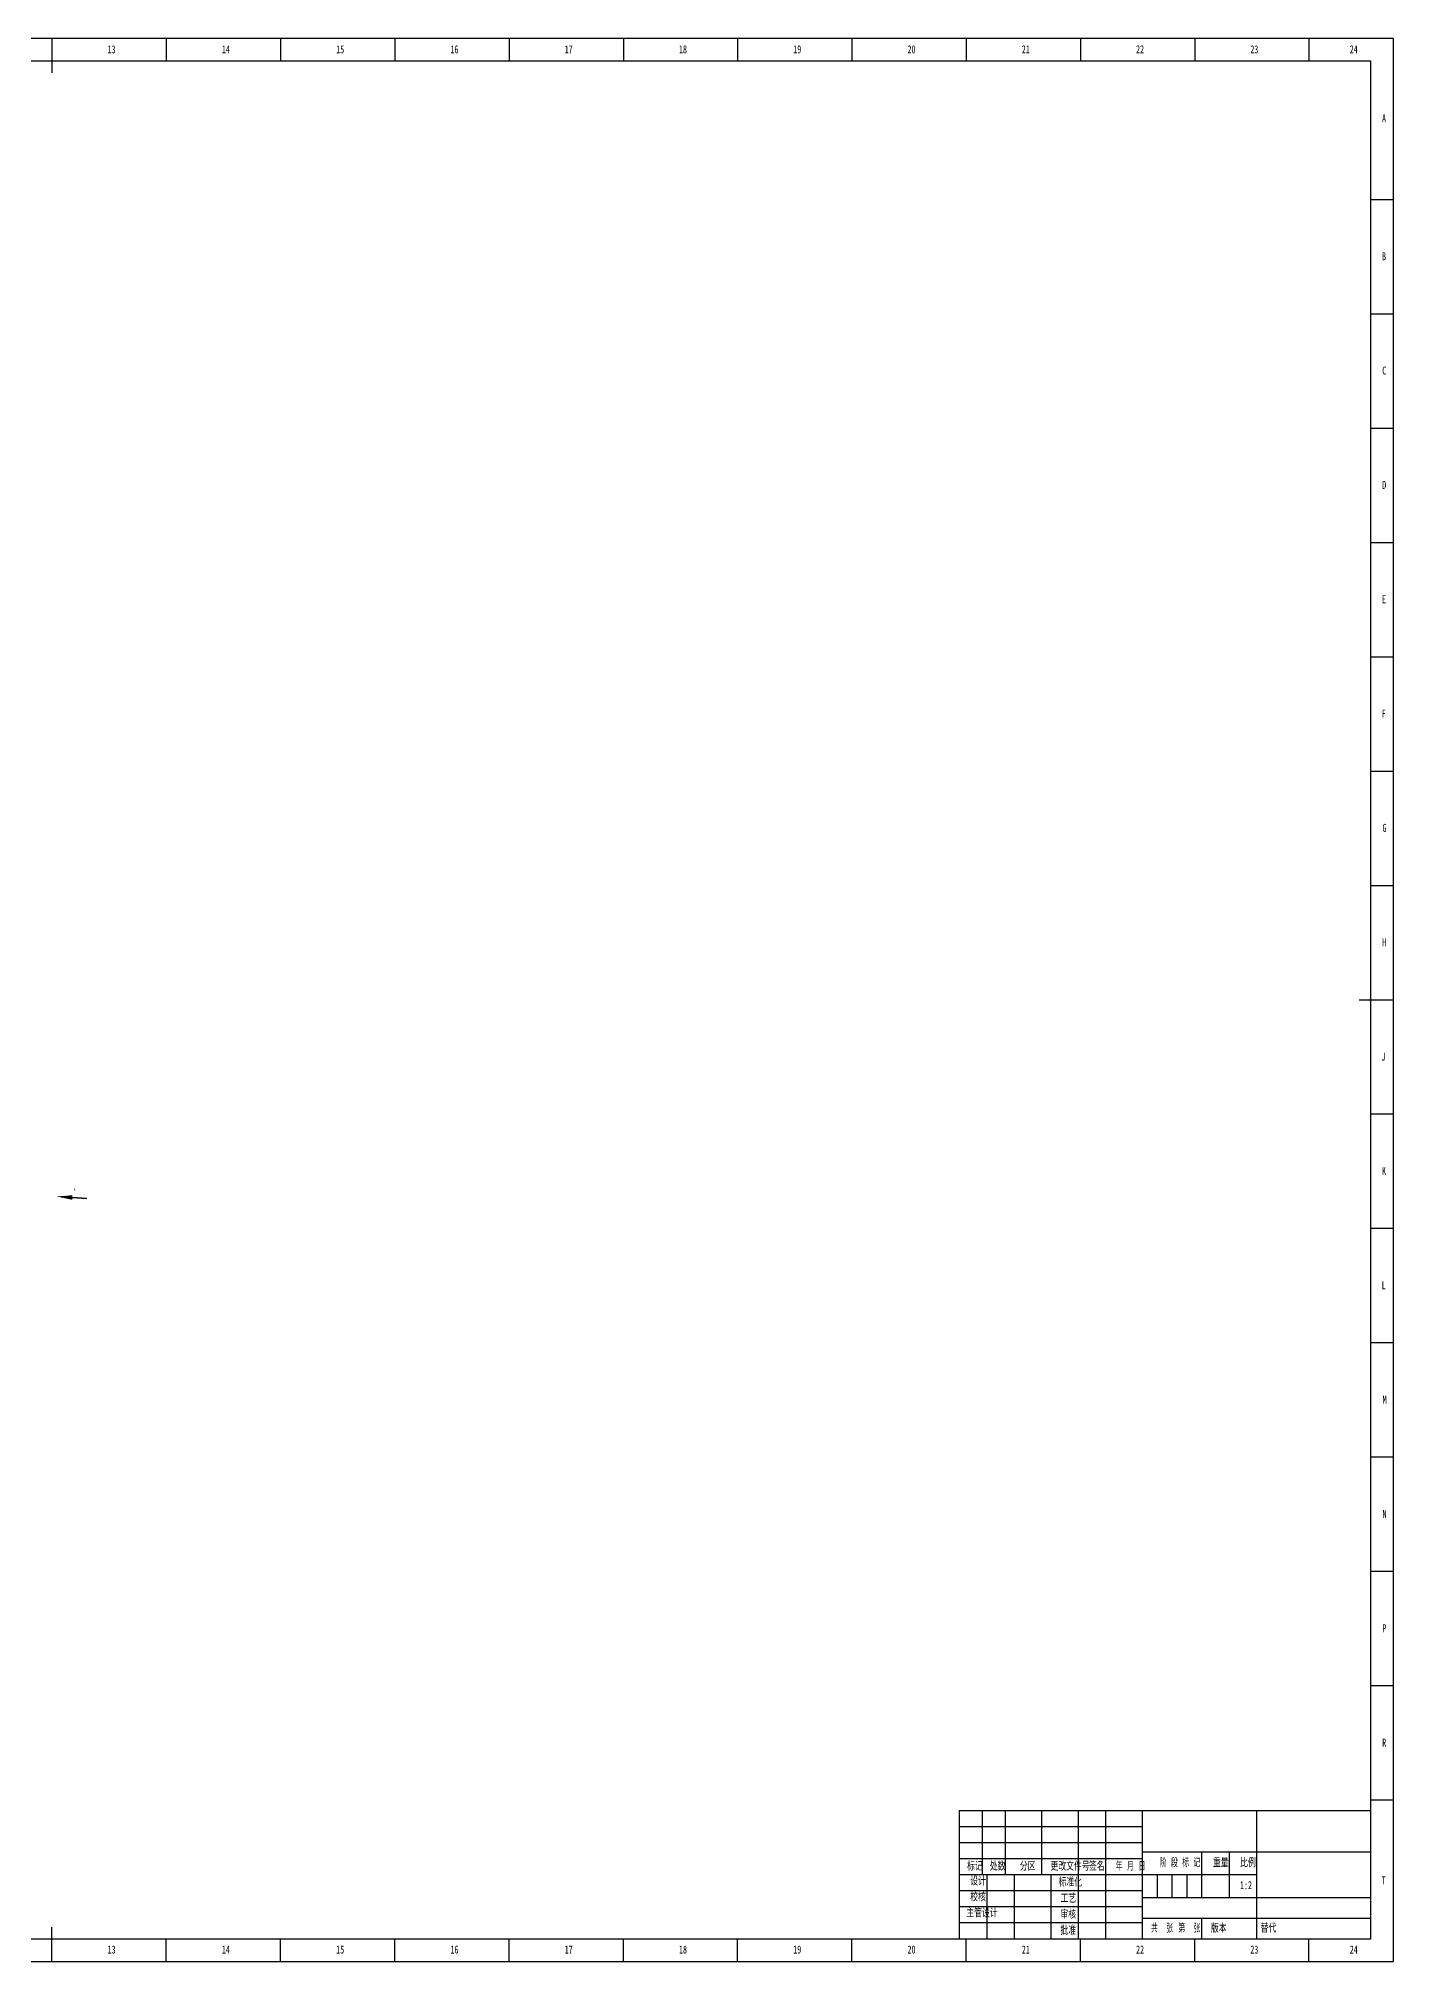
# Model space of a CAD drawing. Header units: millimetres. Extents: x 0 to 1189, y 0 to 841.
# Drawn here: x 596 to 1189, y 0 to 841 of the extents above; entities that cross this region are included whole.
import ezdxf

# ---------------------------------------------------------------- set-up
doc = ezdxf.new("R2010")
doc.units = ezdxf.units.MM
doc.linetypes.add('HIDDEN', pattern=[1.905, 1.27, -0.635])
doc.linetypes.add('PHANTOM', pattern=[12.7, 6.35, -1.27, 1.27, -1.27, 1.27, -1.27])
for name, color, linetype in [('10', 7, 'Continuous'), ('5', 7, 'Continuous'), ('9', 7, 'Continuous'), ('SLD-0', 7, 'Continuous')]:
    doc.layers.add(name, color=color, linetype=linetype)
doc.styles.add('SLDTEXTSTYLE0', font='TXT', dxfattribs={"width": 0.7, "bigfont": 'bigfont'})
doc.styles.add('SLDTEXTSTYLE1', font='TXT', dxfattribs={"width": 0.6, "bigfont": 'bigfont'})
doc.styles.add('SLDTEXTSTYLE2', font='TXT', dxfattribs={"width": 0.614286, "bigfont": 'bigfont'})
doc.styles.add('SLDTEXTSTYLE3', font='TXT', dxfattribs={"width": 0.62, "bigfont": 'bigfont'})
doc.styles.add('SLDTEXTSTYLE5', font='TXT', dxfattribs={"width": 0.7})

# ---------------------------------------------------------------- blocks, each defined once
blk = doc.blocks.new('SW_PROJECTIONARROW_0')
at = {"color": 0, "linetype": 'HIDDEN', "lineweight": 18}
blk.add_line((617.23, 333.74), (604.56, 334.52), dxfattribs=at)
blk.add_line((617.23, 333.74), (604.56, 334.52), dxfattribs=at)
at = {"color": 0, "linetype": 'PHANTOM', "lineweight": 35}
blk.add_line((617.23, 333.74), (604.56, 334.52), dxfattribs=at)
at = {"color": 0, "linetype": 'Continuous', "lineweight": 25}
blk.add_solid([(604.56, 334.52), (610.83, 333.12), (610.96, 335.15)], dxfattribs=at)
blk.add_solid([(604.56, 334.52), (610.83, 333.12), (610.96, 335.15)], dxfattribs=at)
at = {"color": 0, "linetype": 'Continuous', "lineweight": 25, "insert": (611.11, 337.59), "char_height": 3.5, "attachment_point": 1, "style": 'SLDTEXTSTYLE5'}
blk.add_mtext('`', dxfattribs=at)
blk.add_mtext('`', dxfattribs=at)

msp = doc.modelspace()

# ---------------------------------------------------------------- linework, layer by layer
at = {"layer": '5', "color": 7}
for p, q in [((1189, 841), (0, 841)), ((1189, 0), (1189, 841)), ((999, 59), (1079, 59)), ((999, 52), (1079, 52)), ((1085.5, 38), (1085.5, 28)), ((1092, 38), (1092, 28)), ((1098.5, 38), (1098.5, 28)), ((0, 0), (1189, 0))]:
    msp.add_line(p, q, dxfattribs=at)
at = {"layer": '5', "lineweight": 25}
for p, q in [((602, 841), (602, 826)), ((1189, 420.5), (1174, 420.5)), ((1105, 18.98), (1105, 10)), ((602, 0), (602, 15))]:
    msp.add_line(p, q, dxfattribs=at)
at = {"layer": '5'}
for p, q in [((652, 841), (652, 831.05)), ((702, 841), (702, 831.05)), ((752, 841), (752, 831.05)), ((802, 841), (802, 831.05)), ((852, 841), (852, 831.05)), ((902, 841), (902, 831.05)), ((952, 841), (952, 831.05)), ((1002, 841), (1002, 831.05)), ((1052, 841), (1052, 831.05)), ((1102, 841), (1102, 831.05)), ((1152, 841), (1152, 831.05)), ((1189, 770.5), (1179, 770.5)), ((1189, 720.5), (1179, 720.5)), ((1189, 670.5), (1179, 670.5)), ((1189, 620.5), (1179, 620.5)), ((1189, 570.5), (1179, 570.5)), ((1189, 520.5), (1179, 520.5)), ((1189, 470.5), (1179, 470.5)), ((1189, 370.5), (1179, 370.5)), ((1189, 320.5), (1179, 320.5)), ((1189, 270.5), (1179, 270.5)), ((1189, 220.5), (1179, 220.5)), ((1189, 170.5), (1179, 170.5)), ((1189, 120.5), (1179, 120.5)), ((1189, 70.5), (1179, 70.5)), ((652, 0), (652, 10)), ((702, 0), (702, 10)), ((752, 0), (752, 10)), ((802, 0), (802, 10)), ((852, 0), (852, 10)), ((902, 0), (902, 10)), ((952, 0), (952, 10)), ((1002, 0), (1002, 10)), ((1052, 0), (1052, 10)), ((1102, 0), (1102, 10)), ((1152, 0), (1152, 10))]:
    msp.add_line(p, q, dxfattribs=at)
at = {"layer": '5', "color": 7, "lineweight": 25}
for p, q in [((1179, 831.05), (25, 831.05)), ((1179, 10), (1179, 831.05)), ((999, 66), (1179, 66)), ((999, 66), (999, 10)), ((1009, 66), (1009, 38)), ((1019, 66), (1019, 38)), ((1035, 66), (1035, 38)), ((1051, 66), (1051, 10)), ((1063, 66), (1063, 10)), ((1079, 66), (1079, 10)), ((1129, 66), (1129, 38)), ((999, 45), (1079, 45)), ((1079, 48), (1179, 48)), ((1105, 48), (1105, 28)), ((1117, 48), (1117, 28)), ((999, 38), (1129, 38)), ((1011, 38), (1011, 10)), ((1023, 38), (1023, 10)), ((1039, 38), (1039, 10)), ((1129, 38), (1129, 10)), ((999, 31), (1079, 31)), ((1079, 28), (1179, 28)), ((999, 24), (1079, 24)), ((999, 17), (1079, 17)), ((1079.01, 18.98), (1179, 18.98)), ((0, 10), (1179, 10))]:
    msp.add_line(p, q, dxfattribs=at)

# ---------------------------------------------------------------- block references
at = {"color": 7, "linetype": 'Continuous', "lineweight": 25}
msp.add_blockref('SW_PROJECTIONARROW_0', (0, 0), dxfattribs=at)

# ---------------------------------------------------------------- texts
at = {"layer": '10', "char_height": 3.5, "attachment_point": 2}
for s, insert, style in [('13', (628.09, 838.01), 'SLDTEXTSTYLE5'), ('14', (678.09, 838.01), 'SLDTEXTSTYLE5'), ('15', (728.09, 838.01), 'SLDTEXTSTYLE5'), ('16', (778.09, 838.01), 'SLDTEXTSTYLE5'), ('17', (828.09, 838.01), 'SLDTEXTSTYLE5'), ('18', (878.09, 838.01), 'SLDTEXTSTYLE5'), ('19', (928.09, 838.01), 'SLDTEXTSTYLE5'), ('20', (978.09, 838.01), 'SLDTEXTSTYLE5'), ('21', (1028.09, 838.01), 'SLDTEXTSTYLE5'), ('22', (1078.09, 838.01), 'SLDTEXTSTYLE5'), ('23', (1128.09, 838.01), 'SLDTEXTSTYLE5'), ('24', (1171.59, 838.01), 'SLDTEXTSTYLE5'), ('A', (1184.82, 807.76), 'SLDTEXTSTYLE5'), ('B', (1184.82, 747.51), 'SLDTEXTSTYLE5'), ('C', (1184.93, 697.51), 'SLDTEXTSTYLE5'), ('D', (1184.93, 647.51), 'SLDTEXTSTYLE5'), ('E', (1184.82, 597.51), 'SLDTEXTSTYLE5'), ('F', (1184.72, 547.51), 'SLDTEXTSTYLE5'), ('G', (1185.04, 497.51), 'SLDTEXTSTYLE5'), ('H', (1184.93, 447.51), 'SLDTEXTSTYLE5'), ('J', (1184.52, 397.51), 'SLDTEXTSTYLE5'), ('K', (1184.82, 347.51), 'SLDTEXTSTYLE5'), ('L', (1184.68, 297.51), 'SLDTEXTSTYLE5'), ('M', (1185.1, 247.51), 'SLDTEXTSTYLE5'), ('N', (1185.05, 197.51), 'SLDTEXTSTYLE5'), ('P', (1184.94, 147.51), 'SLDTEXTSTYLE5'), ('R', (1184.93, 97.51), 'SLDTEXTSTYLE5'), ('T', (1184.66, 37.26), 'SLDTEXTSTYLE5'), ('校核', (1007.18, 29.86), 'SLDTEXTSTYLE0'), ('主管设计', (1008.93, 22.83), 'SLDTEXTSTYLE0'), ('13', (628.09, 7.01), 'SLDTEXTSTYLE5'), ('14', (678.09, 7.01), 'SLDTEXTSTYLE5'), ('15', (728.09, 7.01), 'SLDTEXTSTYLE5'), ('16', (778.09, 7.01), 'SLDTEXTSTYLE5'), ('17', (828.09, 7.01), 'SLDTEXTSTYLE5'), ('18', (878.09, 7.01), 'SLDTEXTSTYLE5'), ('19', (928.09, 7.01), 'SLDTEXTSTYLE5'), ('20', (978.09, 7.01), 'SLDTEXTSTYLE5'), ('21', (1028.09, 7.01), 'SLDTEXTSTYLE5'), ('22', (1078.09, 7.01), 'SLDTEXTSTYLE5'), ('23', (1128.09, 7.01), 'SLDTEXTSTYLE5'), ('24', (1171.59, 7.01), 'SLDTEXTSTYLE5')]:
    msp.add_mtext(s, dxfattribs=dict(at, insert=insert, style=style))
at = {"layer": '10', "color": 7, "insert": (1112.53, 16.19), "char_height": 3.5, "attachment_point": 2, "style": 'SLDTEXTSTYLE0'}
msp.add_mtext('版本', dxfattribs=at)
at = {"layer": '9', "color": 7, "char_height": 3.5, "attachment_point": 2}
for s, insert, style in [('标记', (1005.82, 43.31), 'SLDTEXTSTYLE0'), ('处数', (1015.76, 43.31), 'SLDTEXTSTYLE0'), ('分区', (1028.92, 43.31), 'SLDTEXTSTYLE0'), ('更改文件号', (1047.47, 43.31), 'SLDTEXTSTYLE0'), ('签名', (1059.15, 43.31), 'SLDTEXTSTYLE0'), ('年 月 日', (1073.91, 43.31), 'SLDTEXTSTYLE3'), ('阶 段 标 记', (1095.54, 44.81), 'SLDTEXTSTYLE2'), ('重量', (1113.4, 44.81), 'SLDTEXTSTYLE0'), ('比例', (1125.29, 44.81), 'SLDTEXTSTYLE0'), ('设计', (1007.23, 36.77), 'SLDTEXTSTYLE0'), ('标准化', (1047.57, 36.36), 'SLDTEXTSTYLE0'), ('工艺', (1046.68, 29.23), 'SLDTEXTSTYLE0'), ('审核', (1046.68, 22.25), 'SLDTEXTSTYLE0'), ('批准', (1046.66, 15.22), 'SLDTEXTSTYLE0'), ('共  张', (1087.69, 16.19), 'SLDTEXTSTYLE1'), ('第  张', (1099.68, 16.19), 'SLDTEXTSTYLE1')]:
    msp.add_mtext(s, dxfattribs=dict(at, insert=insert, style=style))
at = {"layer": 'SLD-0', "char_height": 3.5}
for s, insert, attachment_point, style in [('1:2', (1124.44, 35.16), 2, 'SLDTEXTSTYLE5'), ('替代', (1130.85, 16.19), 1, 'SLDTEXTSTYLE0')]:
    msp.add_mtext(s, dxfattribs=dict(at, insert=insert, attachment_point=attachment_point, style=style))

doc.saveas('drawing.dxf')
